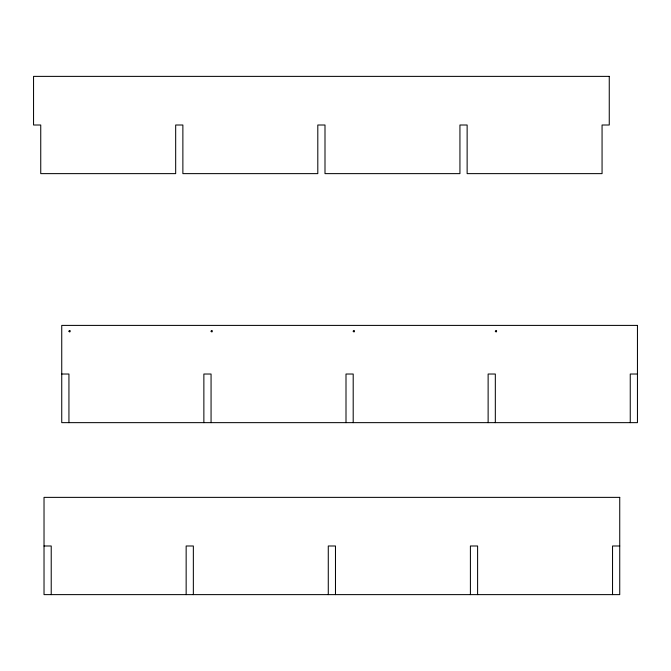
<?xml version="1.0" encoding="UTF-8"?>
<svg xmlns="http://www.w3.org/2000/svg" width="671" height="671" viewBox="0 0 671 671"><rect width="100%" height="100%" fill="white"/><g stroke="black" fill="none" stroke-linecap="round" stroke-linejoin="round"><path stroke-width="1.01" d="M61.74 374.024L68.937 374.024L68.937 422.646M637.45 374.024L630.254 374.024L630.254 422.646M44.026 545.993L51.222 545.993L51.222 594.623M619.736 545.993L612.539 545.993L612.539 594.623M495.324 422.646L495.324 374.024L488.127 374.024L488.127 422.646M477.601 594.623L477.601 545.993L470.405 545.993L470.405 594.623M353.198 422.646L353.198 374.024L346.001 374.024L346.001 422.646M335.475 594.623L335.475 545.993L328.278 545.993L328.278 594.623M211.063 422.646L211.063 374.024L203.867 374.024L203.867 422.646M193.349 594.623L193.349 545.993L186.152 545.993L186.152 594.623M68.937 331.18C70.363 333.915 70.933 328.631 68.937 331.18M211.071 331.18C212.564 333.898 212.908 328.664 211.071 331.18M353.198 331.18C354.665 333.906 355.102 328.647 353.198 331.18M495.324 331.18C496.725 333.898 497.362 328.664 495.324 331.18M609.26 76.377L33.55 76.377L33.55 125.007L40.746 125.007L40.746 173.63L175.676 173.63L175.676 125.007L182.873 125.007L182.873 173.63L317.802 173.63L317.802 125.007L324.999 125.007L324.999 173.63L459.937 173.63L459.937 125.007L467.133 125.007L467.133 173.63L602.063 173.63L602.063 125.007L609.26 125.007L609.26 76.377M637.45 325.401L61.74 325.401L61.74 422.646L637.45 422.646L637.45 325.401M619.736 497.37L44.026 497.37L44.026 594.623L619.736 594.623L619.736 497.37"/></g></svg>
